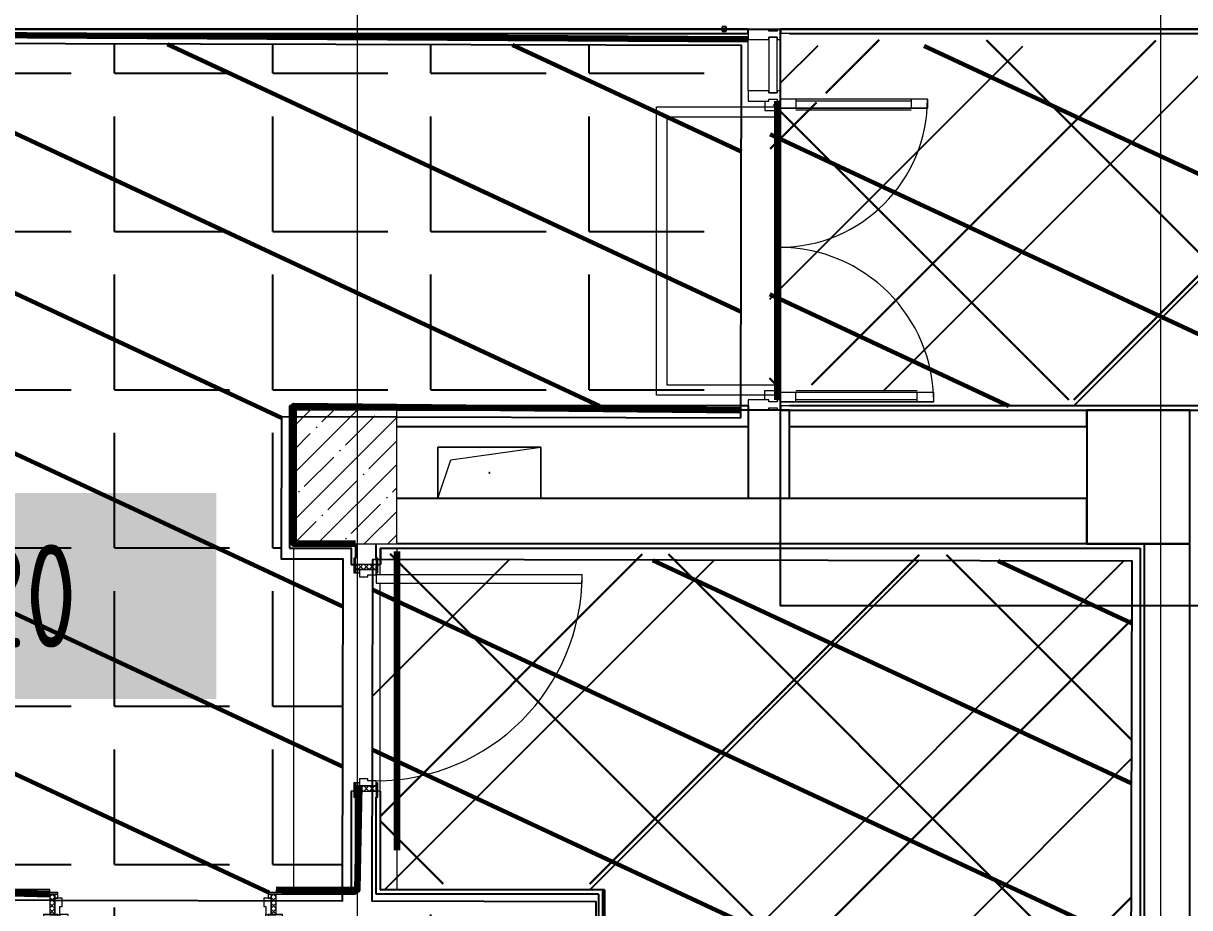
# Model space of a CAD drawing. Header units: millimetres. Extents: x -164500 to 426394, y -23753 to 102118.
# Drawn here: x 79102 to 84765, y 8998 to 13292 of the extents above; entities that cross this region are included whole.
import ezdxf

# ---------------------------------------------------------------- set-up
doc = ezdxf.new("R2010")
doc.units = ezdxf.units.MM
for name, color, linetype, lineweight in [('0) шлифовка', 5, 'Continuous', 60), ('284 стык. профилей', 1, 'Continuous', 120), ('384 ПК-3', 30, 'Continuous', 120), ('5.2) Л-1 Линолеум', 100, 'Continuous', 30), ('A-DETL-GENF', 7, 'Continuous', 9), ('A-DOOR-2', 7, 'Continuous', 5), ('A-DOOR-FRAM-2', 7, 'Continuous', 5), ('A-FLOR', 7, 'Continuous', 9), ('A-GENM', 7, 'Continuous', 9), ('A-GLAZ-CURT-1', 7, 'Continuous', 5), ('A-GLAZ-CURT-2', 7, 'Continuous', 20), ('A-GLAZ-CWMG', 7, 'Continuous', 9), ('A-GLAZ-CWMG-1', 7, 'Continuous', 20), ('S-COLS-1', 7, 'Continuous', 5), ('Оси', 7, 'Continuous', 9)]:
    doc.layers.add(name, color=color, linetype=linetype, lineweight=lineweight)
for name, color, linetype in [('1.1.1) Плитка КР1 Остаток', 52, 'Continuous'), ('2) защита вин плитк', 6, 'Continuous'), ('3.2.1) Нал-ой пол 4 вып', 3, 'Continuous'), ('3.2.2) Нал-ой пол 4 вып', 3, 'Continuous')]:
    doc.layers.add(name, color=color, linetype=linetype)
doc.layers.add('A-DOOR-1', color=7, linetype='Continuous', lineweight=5, true_color=0xc0c0c0)
doc.layers.add('A-DOOR-FRAM-1', color=7, linetype='Continuous', lineweight=5, true_color=0xc0c0c0)
doc.styles.add('СПДС', font='ГОСТ тип А.ttf', dxfattribs={"width": 0.9})
pattern_1 = [(135, (1751.41, 114.685), (-14.14214, -14.14214), []), (225, (1751.41, 114.685), (14.14214, -14.14214), [])]
pattern_2 = [(45, (-371.384, 114.685), (-14.1421, 14.1421), []), (135, (-371.384, 114.685), (-14.1421, -14.1421), [])]
pattern_3 = [(0, (205553.1, 26879), (0, 768.35), [558.8, -209.55]), (90, (205553.1, 26879), (-768.35, 5e-14), [558.8, -209.55])]

# ---------------------------------------------------------------- blocks, each defined once
blk = doc.blocks.new('Системная панель - Стекло - 40мм-22736316-Объем проектирования 1 этажа')
at = {"layer": 'A-GLAZ-CURT-1'}
h = blk.add_hatch(dxfattribs=at)
h.set_pattern_fill('FP_87', color=256, style=0, pattern_type=2)
h.set_pattern_definition([(135, (13025, -82897), (-565.6854, -565.6854), [400, -1200]), (135, (13225, -83297), (-565.6854, -565.6854), [1200, -400]), (135, (13425, -82497), (-565.6854, -565.6854), [400, -1200])])
h.paths.add_polyline_path([(135, 0), (-135, 0), (-135, -40), (135, -40)])
at = {"layer": 'A-GLAZ-CURT-2'}
for p, q in [((135, 0), (-135, 0)), ((-135, 0), (-135, -40)), ((135, -40), (135, 0)), ((-135, -40), (135, -40))]:
    blk.add_line(p, q, dxfattribs=at)
blk = doc.blocks.new('Прямоугольный импост - Импост структурный с накладкой - 160мм Темный-32274872-Объем проектирования 1 этажа')
at = {"layer": 'A-GLAZ-CWMG'}
for p, q in [((82557, 13100), (82557, 13350)), ((82714, 13100), (82714, 13350))]:
    blk.add_line(p, q, dxfattribs=at)
blk = doc.blocks.new('Прямоугольный импост - Импост структурный с накладкой - 160мм Темный-30755840-Объем проектирования 1 этажа')
at = {"layer": 'A-GLAZ-CWMG-1'}
for p, q in [((-50, 40), (-50, 140)), ((-50, 140), (0, 140)), ((0, 140), (0, 40)), ((-40, 40), (-50, 40)), ((-50, -17), (-50, 0)), ((-50, 0), (-40, 0)), ((-40, 0), (-40, 40)), ((-10, 40), (-10, 0)), ((0, 40), (-10, 40)), ((-10, 0), (0, 0)), ((0, 0), (0, -17)), ((0, -17), (-50, -17))]:
    blk.add_line(p, q, dxfattribs=at)
blk = doc.blocks.new('Дверь_Витражная_остекление_ - ДВН_CОШ в витраже В-7-32274869-Объем проектирования 1 этажа')
at = {"layer": 'A-DETL-GENF'}
for p, q in [((735, 760), (690, 760)), ((690, 760), (690, 14.3)), ((735, 760), (690, 760)), ((690, 760), (690, 14.3)), ((735, 760), (735, 17)), ((735, 17), (735, 760)), ((-735, 730), (-690, 730)), ((-735, 730), (-735, 17)), ((-690, 730), (-735, 730)), ((-735, 730), (-735, 17)), ((-690, 730), (-690, 14.3)), ((-690, 14.3), (-690, 730)), ((681, 680), (681, 90)), ((735, 680), (690, 680)), ((725, 680), (725, 90)), ((-735, 650), (-690, 650)), ((-725, 650), (-725, 90)), ((-681, 650), (-681, 90)), ((-735, 90), (-690, 90)), ((735, 90), (690, 90)), ((-697, 10), (-725, 10)), ((-725, 10), (-697, 10)), ((-697, 10), (-725, 10)), ((-690, 10), (-697, 10)), ((-697, 10), (-690, 10)), ((-680, 10), (-697, 10)), ((-690, 14.3), (-690, 10)), ((-690, 10), (-690, 14.3)), ((-680, -60), (-680, 10)), ((680, -60), (680, 10)), ((680, 10), (702.2, 10)), ((690, 14.3), (690, 10)), ((690, 14.3), (690, 10)), ((690, 10), (702.2, 10)), ((690, 10), (702.2, 10)), ((702.2, 10), (725, 10)), ((702.2, 10), (725, 10)), ((702.2, 10), (725, 10)), ((-725, -60), (-697.4, -60)), ((-697.4, -60), (-680, -60)), ((702.6, -60), (680, -60)), ((725, -60), (702.6, -60))]:
    blk.add_line(p, q, dxfattribs=at)
at = {"layer": 'A-DOOR-1'}
for p, q in [((735, 760), (735, 17)), ((-735, 730), (-735, 17))]:
    blk.add_line(p, q, dxfattribs=at)
for centre, radius, start, end in [((735, 10), 750, 90, 180), ((-735, 10), 720, 360, 90)]:
    blk.add_arc(centre, radius, start, end, dxfattribs=at)
blk = doc.blocks.new('Прямоугольный импост - Импост структурный с накладкой - 160мм Темный-30755836-Объем проектирования 1 этажа')
at = {"layer": 'A-GLAZ-CWMG-1'}
for p, q in [((-25, 40), (-25, 140)), ((-25, 140), (25, 140)), ((25, 140), (25, 40)), ((-15, 40), (-25, 40)), ((-25, -17), (-25, 0)), ((-25, 0), (-15, 0)), ((-15, 0), (-15, 40)), ((15, 40), (15, 0)), ((25, 40), (15, 40)), ((15, 0), (25, 0)), ((25, 0), (25, -17)), ((25, -17), (-25, -17))]:
    blk.add_line(p, q, dxfattribs=at)
blk = doc.blocks.new('Прямоугольный импост - Импост структурный с накладкой - 160мм Темный-30755843-Объем проектирования 1 этажа')
at = {"layer": 'A-GLAZ-CWMG-1'}
for p, q in [((0, 140), (-50, 140)), ((-50, 140), (-50, 40)), ((0, 40), (0, 140)), ((-50, 40), (-40, 40)), ((-40, 0), (-50, 0)), ((-50, 0), (-50, -17)), ((-40, 40), (-40, 0)), ((-10, 0), (-10, 40)), ((-10, 40), (0, 40)), ((0, 0), (-10, 0)), ((0, -17), (0, 0)), ((-50, -17), (0, -17))]:
    blk.add_line(p, q, dxfattribs=at)
blk = doc.blocks.new('110_Дверь_СКБ_1Ст_Внутренняя1 - Д-4 _л_ 1100x2100h_су мгн-33293497-Объем проектирования 1 этажа')
at = {"layer": 'A-DOOR-2'}
h = blk.add_hatch(dxfattribs=at)
h.set_pattern_fill('FP_44', color=256, style=0, pattern_type=2)
h.set_pattern_definition(pattern_1)
h.paths.add_polyline_path([(537.5, 50), (537.5, -50), (562.5, -50), (562.5, 50)])
at = {"layer": 'A-DOOR-FRAM-2'}
h = blk.add_hatch(dxfattribs=at)
h.set_pattern_fill('FP_45', color=256, style=0, pattern_type=2)
h.set_pattern_definition(pattern_2)
h.paths.add_polyline_path([(-537.5, 50), (-537.5, -50), (-512.5, -50), (-512.5, 50)])
at = {"layer": 'A-DOOR-1'}
for p, q in [((512.5, 1050), (472.5, 1050)), ((472.5, 1050), (472.5, 50)), ((512.5, 50), (512.5, 1050)), ((472.5, 50), (512.5, 50))]:
    blk.add_line(p, q, dxfattribs=at)
blk.add_arc((512.5, 50), 1000, 90, 180, dxfattribs=at)
at = {"layer": 'A-DOOR-FRAM-1'}
for p, q in [((-497.5, 58), (-567.5, 58)), ((-567.5, 58), (-567.5, 50)), ((-497.5, 50), (-497.5, 58)), ((592.5, 58), (522.5, 58)), ((522.5, 58), (522.5, 50)), ((592.5, 50), (592.5, 58)), ((-567.5, 50), (-497.5, 50)), ((-512.5, 50), (-537.5, 50)), ((-537.5, 50), (-537.5, -50)), ((-487.5, 50), (-512.5, 50)), ((-512.5, 50), (-512.5, -30)), ((-512.5, -50), (-512.5, 50)), ((-497.5, 50), (-512.5, 50)), ((-512.5, 50), (-512.5, 49)), ((-512.5, 49), (-497.5, 49)), ((-497.5, 49), (-497.5, 50)), ((-487.5, 10), (-487.5, 50)), ((-477.5, 10), (-487.5, 10)), ((-477.5, -30), (-477.5, 10)), ((512.5, 10), (502.5, 10)), ((502.5, 10), (502.5, -30)), ((512.5, 50), (512.5, 10)), ((537.5, 50), (512.5, 50)), ((537.5, 50), (522.5, 50)), ((522.5, 50), (522.5, 49)), ((522.5, 50), (592.5, 50)), ((522.5, 49), (537.5, 49)), ((537.5, -30), (537.5, 50)), ((562.5, 50), (537.5, 50)), ((537.5, 50), (537.5, -50)), ((537.5, 49), (537.5, 50)), ((562.5, -50), (562.5, 50)), ((-497.5, -50), (-567.5, -50)), ((-567.5, -50), (-567.5, -58)), ((-537.5, -50), (-512.5, -50)), ((-512.5, -30), (-477.5, -30)), ((-497.5, -30), (-512.5, -30)), ((-512.5, -30), (-512.5, -50)), ((-512.5, -50), (-497.5, -50)), ((-497.5, -50), (-497.5, -30)), ((-497.5, -58), (-497.5, -50)), ((502.5, -30), (537.5, -30)), ((537.5, -30), (522.5, -30)), ((522.5, -30), (522.5, -50)), ((522.5, -50), (537.5, -50)), ((592.5, -50), (522.5, -50)), ((522.5, -50), (522.5, -58)), ((537.5, -50), (537.5, -30)), ((537.5, -50), (562.5, -50)), ((592.5, -58), (592.5, -50)), ((-567.5, -58), (-497.5, -58)), ((522.5, -58), (592.5, -58))]:
    blk.add_line(p, q, dxfattribs=at)
blk = doc.blocks.new('110_Дверь_СКБ_1Ст_Внутренняя1 - Д-4 _п_ 1100x2100h_су мгн 2-V104-Объем проектирования 1 этажа')
at = {"layer": 'A-DOOR-2'}
h = blk.add_hatch(dxfattribs=at)
h.set_pattern_fill('FP_44', color=256, style=0, pattern_type=2)
h.set_pattern_definition(pattern_1)
h.paths.add_polyline_path([(562.5, 50), (537.5, 50), (537.5, -50), (562.5, -50)])
at = {"layer": 'A-DOOR-FRAM-2'}
h = blk.add_hatch(dxfattribs=at)
h.set_pattern_fill('FP_45', color=256, style=0, pattern_type=2)
h.set_pattern_definition(pattern_2)
h.paths.add_polyline_path([(-512.5, -50), (-512.5, 50), (-537.5, 50), (-537.5, -50)])
at = {"layer": 'A-DOOR-1'}
for p, q in [((-487.5, 1050), (-487.5, 50)), ((-447.5, 1050), (-487.5, 1050)), ((-447.5, 50), (-447.5, 1050)), ((-487.5, 50), (-447.5, 50))]:
    blk.add_line(p, q, dxfattribs=at)
blk.add_arc((-487.5, 50), 1000, 360, 90, dxfattribs=at)
at = {"layer": 'A-DOOR-FRAM-1'}
for p, q in [((-497.5, 58), (-567.5, 58)), ((-567.5, 58), (-567.5, 50)), ((-497.5, 50), (-497.5, 58)), ((592.5, 58), (522.5, 58)), ((522.5, 58), (522.5, 50)), ((592.5, 50), (592.5, 58)), ((-567.5, 50), (-497.5, 50)), ((-512.5, 50), (-537.5, 50)), ((-537.5, 50), (-537.5, -50)), ((-487.5, 50), (-512.5, 50)), ((-512.5, 50), (-512.5, -30)), ((-512.5, -50), (-512.5, 50)), ((-497.5, 50), (-512.5, 50)), ((-512.5, 50), (-512.5, 49)), ((-512.5, 49), (-497.5, 49)), ((-497.5, 49), (-497.5, 50)), ((-487.5, 10), (-487.5, 50)), ((-477.5, 10), (-487.5, 10)), ((-477.5, -30), (-477.5, 10)), ((512.5, 10), (502.5, 10)), ((502.5, 10), (502.5, -30)), ((512.5, 50), (512.5, 10)), ((537.5, 50), (512.5, 50)), ((537.5, 50), (522.5, 50)), ((522.5, 50), (522.5, 49)), ((522.5, 50), (592.5, 50)), ((522.5, 49), (537.5, 49)), ((537.5, -30), (537.5, 50)), ((562.5, 50), (537.5, 50)), ((537.5, 50), (537.5, -50)), ((537.5, 49), (537.5, 50)), ((562.5, -50), (562.5, 50)), ((-497.5, -50), (-567.5, -50)), ((-567.5, -50), (-567.5, -58)), ((-537.5, -50), (-512.5, -50)), ((-512.5, -30), (-477.5, -30)), ((-497.5, -30), (-512.5, -30)), ((-512.5, -30), (-512.5, -50)), ((-512.5, -50), (-497.5, -50)), ((-497.5, -50), (-497.5, -30)), ((-497.5, -58), (-497.5, -50)), ((502.5, -30), (537.5, -30)), ((537.5, -30), (522.5, -30)), ((522.5, -30), (522.5, -50)), ((522.5, -50), (537.5, -50)), ((592.5, -50), (522.5, -50)), ((522.5, -50), (522.5, -58)), ((537.5, -50), (537.5, -30)), ((537.5, -50), (562.5, -50)), ((592.5, -58), (592.5, -50)), ((-567.5, -58), (-497.5, -58)), ((522.5, -58), (592.5, -58))]:
    blk.add_line(p, q, dxfattribs=at)
blk = doc.blocks.new('BSC_Колонна _Прямоугольная - 650х500-V184-Объем проектирования 1 этажа')
at = {"layer": 'S-COLS-1'}
h = blk.add_hatch(dxfattribs=at)
h.set_pattern_fill('FP_173', color=256, style=0, pattern_type=2)
h.set_pattern_definition([(135, (11225, -80600), (-114.04925, -114.04925), []), (135, (11225, -80485.95), (-114.04925, -114.04925), [201.612, -40.322, 6.706, -33.617])])
h.paths.add_polyline_path([(325, 250), (-325, 250), (-325, -250), (325, -250), (325, 170)])
for p, q in [((325, 250), (-325, 250)), ((-325, 250), (-325, -250)), ((325, -250), (325, 250)), ((-325, -250), (325, -250))]:
    blk.add_line(p, q, dxfattribs=at)
blk = doc.blocks.new('GM_Отверстие прямоугольное _в плите_ - Отверстие-V204-Объем проектирования 1 этажа')
at = {"layer": 'A-GENM'}
for p, q in [((-250, -125), (-250, 125)), ((-250, 125), (250, 125)), ((250, 125), (-250, 125)), ((-250, 125), (-250, -125)), ((-187.5, 62.5), (250, 125)), ((250, 125), (250, -125)), ((250, -125), (250, 125)), ((-250, -125), (-187.5, 62.5))]:
    blk.add_line(p, q, dxfattribs=at)
for start, end in [(360, 180), (180, 360)]:
    blk.add_arc((0, 0), 2.5, start, end, dxfattribs=at)

msp = doc.modelspace()

# ---------------------------------------------------------------- hatches: boundary and pattern name
at = {"layer": '0) шлифовка', "true_color": 0x2776bb}
h = msp.add_hatch(dxfattribs=at)
h.set_pattern_fill('ANSI31', color=152, scale=222, angle=110)
h.set_pattern_definition([(155, (205553.1, 26879), (-297.8825, -638.811), [])])
h.paths.add_polyline_path([(82589.155, 13184.638), (77365.512, 13196.9), (77365.512, 13105.055), (77364.512, 13105.055), (77352.512, 13105.055), (77352.512, 13065.055), (77344.512, 13055.055), (77332.646, 13055.055), (77330.651, 12205.055), (77344.512, 12205.055), (77344.512, 12195.055), (77352.512, 12195.055), (77352.512, 12125.055), (77344.512, 12125.055), (77344.512, 10913.938), (77327.62, 10913.938), (77327.463, 10846.983), (76065.702, 10849.945), (76065.702, 10742.938), (76026.905, 10742.938), (76026.804, 10700.036), (75764.702, 10700.651), (75764.702, 10693.938), (75724.702, 10693.938), (75724.702, 10643.938), (75724.702, 10633.938), (75624.702, 10633.938), (75624.702, 10643.938), (75584.702, 10643.938), (75584.702, 10633.938), (75567.702, 10633.938), (75567.702, 10653.938), (75546.195, 10653.938), (75543.108, 9338.938), (75564.702, 9338.938), (75564.702, 9293.938), (75543.002, 9293.938), (75542.767, 9193.938), (75764.702, 9193.938), (75764.702, 9063.938), (76014.702, 9063.938), (76014.702, 9071.938), (76084.702, 9071.938), (76084.702, 9063.938), (76084.702, 9043.938), (76104.702, 9043.938), (76104.702, 9041.848), (76934.702, 9039.9), (76934.702, 9043.938), (76954.702, 9043.938), (76954.702, 9063.938), (76954.702, 9071.938), (77024.702, 9071.938), (77024.702, 9063.938), (77792.702, 9063.938), (77792.702, 9071.938), (77862.702, 9071.938), (77862.702, 9063.938), (77862.702, 9043.938), (77882.702, 9043.938), (77882.702, 9037.675), (78862.702, 9035.374), (78862.702, 9043.938), (78882.702, 9043.938), (78882.702, 9063.938), (78882.702, 9071.938), (78952.702, 9071.938), (78952.702, 9063.938), (79199.702, 9063.938), (79199.702, 9071.938), (79269.702, 9071.938), (79269.702, 9063.938), (79269.702, 9043.938), (79289.702, 9043.938), (79289.702, 9034.372), (80269.702, 9032.071), (80269.702, 9043.938), (80289.702, 9043.938), (80289.702, 9063.938), (80289.702, 9071.938), (80359.702, 9071.938), (80359.702, 9063.938), (80651.476, 9063.938), (80655.291, 10689.171), (80355.292, 10689.875), (80356.917, 11381.873), (80393.702, 11381.787), (80393.702, 11434.938), (82585.047, 11434.938)])
h.paths.add_polyline_path([(75724.702, 9253.938), (75724.702, 9203.938), (75624.702, 9203.938), (75624.702, 9213.938), (75584.702, 9213.938), (75584.702, 9203.938), (75567.702, 9203.938), (75567.702, 9253.938), (75584.702, 9253.938), (75584.702, 9243.938), (75624.702, 9243.938), (75624.702, 9253.938)], flags=16)
h = msp.add_hatch(dxfattribs=at)
h.set_pattern_fill('ANSI31', color=152, scale=222, angle=110)
h.paths.add_polyline_path([(98511.111, 13147.263), (82778.702, 13184.193), (82778.702, 12963.938), (82778.702, 12923.938), (83491.702, 12923.938), (83491.702, 12878.938), (82775.996, 12878.938), (82771.702, 12878.36), (82771.702, 12868.938), (82728.414, 12868.938), (82725.221, 11508.938), (82771.702, 11508.938), (82846.702, 11507.938), (83441.702, 11507.938), (83521.702, 11498.938), (83521.702, 11434.938), (84781.702, 11434.938), (84781.702, 11444.938), (84801.702, 11444.938), (85055.702, 11434.938), (85055.702, 10484.938), (85474.702, 10484.938), (85474.702, 10463.938), (85524.702, 10463.938), (85524.702, 10363.938), (85514.702, 10323.938), (85524.702, 10323.938), (85524.702, 10306.938), (85564.702, 10306.938), (85564.702, 10303.938), (85609.702, 10303.938), (85609.702, 10258.54), (85658.804, 10258.424), (87584.702, 10253.904), (87584.702, 10303.938), (87583.202, 10306.938), (87574.702, 10306.938), (87574.702, 10323.938), (87584.702, 10363.938), (87574.702, 10363.938), (87574.702, 10463.938), (87624.702, 10463.938), (89374.702, 10463.938), (89423.702, 10463.938), (89423.702, 10483.935), (89423.702, 10484.935), (90049.702, 10484.935), (90073.935, 10463.938), (90099.702, 10463.938), (90099.702, 10413.938), (90109.702, 10413.938), (90109.702, 10408.974), (91389.702, 10405.969), (91389.702, 10413.938), (91399.702, 10463.938), (91434.702, 10463.938), (91434.702, 10471.938), (91449.702, 10471.938), (91449.702, 10484.935), (92574.702, 10484.935), (92614.702, 10471.938), (92614.702, 10403.093), (93484.702, 10401.051), (93484.702, 10463.938), (93484.702, 10471.938), (93524.702, 10471.938), (93524.702, 10484.935), (97423.858, 10484.935), (97425.33, 11111.806), (97462.702, 11111.718), (97462.702, 11204.938), (98506.551, 11204.938)])
h = msp.add_hatch(dxfattribs=at)
h.set_pattern_fill('ANSI31', color=152, scale=222, angle=110)
h.paths.add_polyline_path([(84485.281, 10680.18), (80835.702, 10688.747), (80835.702, 10663.938), (80819.452, 10613.938), (80797.115, 10613.938), (80794.768, 9613.938), (80822.702, 9613.938), (80822.702, 9563.938), (80835.702, 9563.938), (80835.702, 9084.938), (81923.702, 9084.938), (81923.702, 8584.358), (82094.702, 8584.358), (82094.702, 8284.358), (81923.702, 8284.358), (81923.702, 7884.938), (81915.702, 3654.938), (84188.789, 3654.938), (84189.3, 3872.856), (84243.702, 3872.729), (84243.702, 3934.938), (84469.447, 3934.938)])
at = {"layer": '1.1.1) Плитка КР1 Остаток'}
h = msp.add_hatch(dxfattribs=at)
h.set_pattern_fill('ANGLE', color=256, scale=110)
h.set_pattern_definition(pattern_3)
h.paths.add_polyline_path([(82589.155, 13184.638), (77365.512, 13196.9), (77365.512, 13105.055), (77364.512, 13105.055), (77352.512, 13105.055), (77352.512, 13065.055), (77344.512, 13055.055), (77332.646, 13055.055), (77330.651, 12205.055), (77344.512, 12205.055), (77344.512, 12195.055), (77352.512, 12195.055), (77352.512, 12125.055), (77344.512, 12125.055), (77344.512, 10913.938), (77327.62, 10913.938), (77327.463, 10846.983), (76065.702, 10849.945), (76065.702, 10742.938), (76026.905, 10742.938), (76026.804, 10700.036), (75764.702, 10700.651), (75764.702, 10693.938), (75724.702, 10693.938), (75724.702, 10643.938), (75724.702, 10633.938), (75624.702, 10633.938), (75624.702, 10643.938), (75584.702, 10643.938), (75584.702, 10633.938), (75567.702, 10633.938), (75567.702, 10653.938), (75546.195, 10653.938), (75543.108, 9338.938), (75564.702, 9338.938), (75564.702, 9293.938), (75543.002, 9293.938), (75542.767, 9193.938), (75764.702, 9193.938), (75764.702, 9063.938), (76014.702, 9063.938), (76014.702, 9071.938), (76084.702, 9071.938), (76084.702, 9063.938), (76084.702, 9043.938), (76104.702, 9043.938), (76104.702, 9041.848), (76934.702, 9039.9), (76934.702, 9043.938), (76954.702, 9043.938), (76954.702, 9063.938), (76954.702, 9071.938), (77024.702, 9071.938), (77024.702, 9063.938), (77792.702, 9063.938), (77792.702, 9071.938), (77862.702, 9071.938), (77862.702, 9063.938), (77862.702, 9043.938), (77882.702, 9043.938), (77882.702, 9037.675), (78862.702, 9035.374), (78862.702, 9043.938), (78882.702, 9043.938), (78882.702, 9063.938), (78882.702, 9071.938), (78952.702, 9071.938), (78952.702, 9063.938), (79199.702, 9063.938), (79199.702, 9071.938), (79269.702, 9071.938), (79269.702, 9063.938), (79269.702, 9043.938), (79289.702, 9043.938), (79289.702, 9034.372), (80269.702, 9032.071), (80269.702, 9043.938), (80289.702, 9043.938), (80289.702, 9063.938), (80289.702, 9071.938), (80359.702, 9071.938), (80359.702, 9063.938), (80651.476, 9063.938), (80655.291, 10689.171), (80355.292, 10689.875), (80356.917, 11381.873), (80393.702, 11381.787), (80393.702, 11434.938), (82585.047, 11434.938)])
h.paths.add_polyline_path([(75724.702, 9253.938), (75724.702, 9203.938), (75624.702, 9203.938), (75624.702, 9213.938), (75584.702, 9213.938), (75584.702, 9203.938), (75567.702, 9203.938), (75567.702, 9253.938), (75584.702, 9253.938), (75584.702, 9243.938), (75624.702, 9243.938), (75624.702, 9253.938)], flags=16)
h = msp.add_hatch(dxfattribs=at)
h.set_pattern_fill('ANGLE', color=256, scale=110)
h.set_pattern_definition(pattern_3)
h.paths.add_polyline_path([(81766.702, 8935.938), (80329.702, 8935.938), (80329.702, 8943.938), (81774.702, 8943.938), (81774.702, 4019.438), (81794.702, 4019.438), (81794.702, 8963.938), (80359.702, 8963.938), (80359.702, 8955.938), (80289.702, 8955.938), (80279.702, 8963.938), (80279.702, 9003.938), (80269.702, 9003.938), (80269.702, 9032.071), (79289.702, 9034.372), (79289.702, 9003.938), (79279.702, 9003.938), (79279.702, 8963.938), (79269.702, 8963.938), (79269.702, 8955.938), (79229.702, 8955.938), (79229.702, 8943.938), (79229.702, 8935.938), (79193.177, 8935.938), (79193.177, 3661.938), (80386.702, 3661.938), (80386.702, 4021.938), (81766.702, 4021.938)])
at = {"layer": '2) защита вин плитк'}
h = msp.add_hatch(dxfattribs=at)
h.set_pattern_fill('ANSI31', color=256, scale=222)
h.paths.add_polyline_path([(98511.111, 13147.263), (82778.702, 13184.193), (82778.702, 12963.938), (82778.702, 12923.938), (83491.702, 12923.938), (83491.702, 12878.938), (82775.996, 12878.938), (82771.702, 12878.36), (82771.702, 12868.938), (82728.414, 12868.938), (82725.221, 11508.938), (82771.702, 11508.938), (82846.702, 11507.938), (83441.702, 11507.938), (83521.702, 11498.938), (83521.702, 11434.938), (84781.702, 11434.938), (84781.702, 11444.938), (84801.702, 11444.938), (85055.702, 11434.938), (85055.702, 10484.938), (85474.702, 10484.938), (85474.702, 10463.938), (85524.702, 10463.938), (85524.702, 10363.938), (85514.702, 10323.938), (85524.702, 10323.938), (85524.702, 10306.938), (85564.702, 10306.938), (85564.702, 10303.938), (85609.702, 10303.938), (85609.702, 10258.54), (85658.804, 10258.424), (87584.702, 10253.904), (87584.702, 10303.938), (87583.202, 10306.938), (87574.702, 10306.938), (87574.702, 10323.938), (87584.702, 10363.938), (87574.702, 10363.938), (87574.702, 10463.938), (87624.702, 10463.938), (89374.702, 10463.938), (89423.702, 10463.938), (89423.702, 10483.935), (89423.702, 10484.935), (90049.702, 10484.935), (90073.935, 10463.938), (90099.702, 10463.938), (90099.702, 10413.938), (90109.702, 10413.938), (90109.702, 10408.974), (91389.702, 10405.969), (91389.702, 10413.938), (91399.702, 10463.938), (91434.702, 10463.938), (91434.702, 10471.938), (91449.702, 10471.938), (91449.702, 10484.935), (92574.702, 10484.935), (92614.702, 10471.938), (92614.702, 10403.093), (93484.702, 10401.051), (93484.702, 10463.938), (93484.702, 10471.938), (93524.702, 10471.938), (93524.702, 10484.935), (97423.858, 10484.935), (97425.33, 11111.806), (97462.702, 11111.718), (97462.702, 11204.938), (98506.551, 11204.938)])
h = msp.add_hatch(dxfattribs=at)
h.set_pattern_fill('ANSI31', color=256, scale=222)
h.paths.add_polyline_path([(84485.281, 10680.18), (80835.702, 10688.747), (80835.702, 10663.938), (80819.452, 10613.938), (80797.115, 10613.938), (80794.768, 9613.938), (80822.702, 9613.938), (80822.702, 9563.938), (80835.702, 9563.938), (80835.702, 9084.938), (81923.702, 9084.938), (81923.702, 8584.358), (82094.702, 8584.358), (82094.702, 8284.358), (81923.702, 8284.358), (81923.702, 7884.938), (81915.702, 3654.938), (84188.789, 3654.938), (84189.3, 3872.856), (84243.702, 3872.729), (84243.702, 3934.938), (84469.447, 3934.938)])
at = {"layer": '3.2.1) Нал-ой пол 4 вып'}
h = msp.add_hatch(dxfattribs=at)
h.set_pattern_fill('ANSI31', color=256, scale=300)
h.paths.add_polyline_path([(84485.281, 10708.017), (80835.702, 10716.584), (80835.702, 10691.774), (80819.452, 10641.774), (80797.115, 10641.774), (80794.768, 9641.774), (80822.702, 9641.774), (80822.702, 9591.774), (80835.702, 9591.774), (80835.702, 9112.774), (81923.702, 9112.774), (81923.702, 8612.194), (82094.702, 8612.194), (82094.702, 8312.194), (81923.702, 8312.194), (81923.702, 7912.774), (81915.702, 3682.774), (84188.789, 3682.774), (84189.3, 3900.693), (84243.702, 3900.565), (84243.702, 3962.774), (84469.447, 3962.774)])
at = {"layer": '3.2.2) Нал-ой пол 4 вып'}
h = msp.add_hatch(dxfattribs=at)
h.set_pattern_fill('ANSI31', color=256, scale=222)
h.paths.add_polyline_path([(98511.111, 13147.263), (82778.702, 13184.193), (82778.702, 12963.938), (82778.702, 12923.938), (83491.702, 12923.938), (83491.702, 12878.938), (82775.996, 12878.938), (82771.702, 12878.36), (82771.702, 12868.938), (82728.414, 12868.938), (82725.221, 11508.938), (82771.702, 11508.938), (82846.702, 11507.938), (83441.702, 11507.938), (83521.702, 11498.938), (83521.702, 11434.938), (84781.702, 11434.938), (84781.702, 11444.938), (84801.702, 11444.938), (85055.702, 11434.938), (85055.702, 10484.938), (85474.702, 10484.938), (85474.702, 10463.938), (85524.702, 10463.938), (85524.702, 10363.938), (85514.702, 10323.938), (85524.702, 10323.938), (85524.702, 10306.938), (85564.702, 10306.938), (85564.702, 10303.938), (85609.702, 10303.938), (85609.702, 10258.54), (85658.804, 10258.424), (87584.702, 10253.904), (87584.702, 10303.938), (87583.202, 10306.938), (87574.702, 10306.938), (87574.702, 10323.938), (87584.702, 10363.938), (87574.702, 10363.938), (87574.702, 10463.938), (87624.702, 10463.938), (89374.702, 10463.938), (89423.702, 10463.938), (89423.702, 10483.935), (89423.702, 10484.935), (90049.702, 10484.935), (90073.935, 10463.938), (90099.702, 10463.938), (90099.702, 10413.938), (90109.702, 10413.938), (90109.702, 10408.974), (91389.702, 10405.969), (91389.702, 10413.938), (91399.702, 10463.938), (91434.702, 10463.938), (91434.702, 10471.938), (91449.702, 10471.938), (91449.702, 10484.935), (92574.702, 10484.935), (92614.702, 10471.938), (92614.702, 10403.093), (93484.702, 10401.051), (93484.702, 10463.938), (93484.702, 10471.938), (93524.702, 10471.938), (93524.702, 10484.935), (97423.858, 10484.935), (97425.33, 11111.806), (97462.702, 11111.718), (97462.702, 11204.938), (98506.551, 11204.938)])
at = {"layer": '5.2) Л-1 Линолеум'}
h = msp.add_hatch(dxfattribs=at)
h.set_pattern_fill('ANSI37', color=256, scale=300)
h.paths.add_polyline_path([(98511.111, 13175.099), (82778.702, 13212.03), (82778.702, 12991.774), (82778.702, 12951.774), (83491.702, 12951.774), (83491.702, 12906.774), (82775.996, 12906.774), (82771.702, 12906.196), (82771.702, 12896.774), (82728.414, 12896.774), (82725.221, 11536.774), (82771.702, 11536.774), (82846.702, 11535.774), (83441.702, 11535.774), (83521.702, 11526.774), (83521.702, 11462.774), (84781.702, 11462.774), (84781.702, 11472.774), (84801.702, 11472.774), (85055.702, 11462.774), (85055.702, 10512.774), (85474.702, 10512.774), (85474.702, 10491.774), (85524.702, 10491.774), (85524.702, 10391.774), (85514.702, 10351.774), (85524.702, 10351.774), (85524.702, 10334.774), (85564.702, 10334.774), (85564.702, 10331.774), (85609.702, 10331.774), (85609.702, 10286.376), (85658.804, 10286.261), (87584.702, 10281.74), (87584.702, 10331.774), (87583.202, 10334.774), (87574.702, 10334.774), (87574.702, 10351.774), (87584.702, 10391.774), (87574.702, 10391.774), (87574.702, 10491.774), (87624.702, 10491.774), (89374.702, 10491.774), (89423.702, 10491.774), (89423.702, 10511.771), (89423.702, 10512.771), (90049.702, 10512.771), (90073.935, 10491.774), (90099.702, 10491.774), (90099.702, 10441.774), (90109.702, 10441.774), (90109.702, 10436.81), (91389.702, 10433.805), (91389.702, 10441.774), (91399.702, 10491.774), (91434.702, 10491.774), (91434.702, 10499.774), (91449.702, 10499.774), (91449.702, 10512.771), (92574.702, 10512.771), (92614.702, 10499.774), (92614.702, 10430.93), (93484.702, 10428.887), (93484.702, 10491.774), (93484.702, 10499.774), (93524.702, 10499.774), (93524.702, 10512.771), (97423.858, 10512.771), (97425.33, 11139.642), (97462.702, 11139.555), (97462.702, 11232.774), (98506.551, 11232.774)])
h = msp.add_hatch(dxfattribs=at)
h.set_pattern_fill('ANSI37', color=256, scale=300)
h.paths.add_polyline_path([(84485.281, 10708.017), (80835.702, 10716.584), (80835.702, 10691.774), (80819.452, 10641.774), (80797.115, 10641.774), (80794.768, 9641.774), (80822.702, 9641.774), (80822.702, 9591.774), (80835.702, 9591.774), (80835.702, 9112.774), (81923.702, 9112.774), (81923.702, 8612.194), (82094.702, 8612.194), (82094.702, 8312.194), (81923.702, 8312.194), (81923.702, 7912.774), (81915.702, 3682.774), (84188.789, 3682.774), (84189.3, 3900.693), (84243.702, 3900.565), (84243.702, 3962.774), (84469.447, 3962.774)])

# ---------------------------------------------------------------- linework, layer by layer
for p, q in [((73684.702, 13263.938), (85174.702, 13263.938)), ((82621.702, 13263.938), (77344.512, 13263.938)), ((82514.702, 13273.938), (82494.702, 13273.938)), ((82494.702, 13273.938), (82494.702, 13253.938)), ((82494.702, 13253.938), (82514.702, 13253.938)), ((82514.702, 13253.938), (82514.702, 13273.938)), ((82621.702, 13243.938), (82621.702, 13263.938)), ((85174.702, 13263.938), (82778.702, 13263.938)), ((82778.702, 13263.938), (82778.702, 13243.938)), ((77365.512, 13242.938), (82621.702, 13242.938)), ((82621.702, 13242.938), (82621.702, 13243.938)), ((82821.702, 13243.938), (82821.702, 13242.938)), ((82821.702, 13242.938), (85204.702, 13242.938)), ((80393.702, 11434.938), (80393.702, 10742.938)), ((82621.702, 11434.938), (80393.702, 11434.938)), ((82621.702, 11413.938), (80914.702, 11413.938)), ((82621.702, 11433.938), (82621.702, 11434.938)), ((82621.702, 11433.938), (82621.702, 10983.938)), ((82821.702, 11413.938), (82621.702, 11413.938)), ((82778.702, 11433.938), (82778.702, 11413.938)), ((82778.702, 11413.938), (85034.702, 11413.938)), ((85055.702, 11434.938), (82821.702, 11434.938)), ((82821.702, 11434.938), (82821.702, 11433.938)), ((82821.702, 10983.938), (82821.702, 11413.938)), ((84764.702, 11413.938), (84264.702, 11413.938)), ((84264.702, 11413.938), (84264.702, 10763.938)), ((84264.702, 11333.938), (84264.702, 11413.938)), ((84764.702, 10763.938), (84764.702, 11413.938)), ((80914.702, 11333.938), (82621.702, 11333.938)), ((82821.702, 11333.938), (84264.702, 11333.938)), ((84264.702, 10983.938), (80914.702, 10983.938)), ((84264.702, 10763.938), (84264.702, 10983.938)), ((80714.702, 10763.938), (80714.702, 10693.938)), ((80814.702, 10693.938), (80814.702, 10763.938)), ((84764.702, 10763.938), (80914.702, 10763.938)), ((84264.702, 10763.938), (84764.702, 10763.938)), ((84544.702, 3913.938), (84544.702, 10763.938)), ((84764.702, 3913.938), (84764.702, 10763.938)), ((80393.702, 10742.938), (80693.702, 10742.938)), ((80694.702, 10743.938), (80693.702, 10743.938)), ((80693.702, 10742.938), (80693.702, 10663.938)), ((80694.702, 10730.923), (80694.702, 10730.779)), ((80834.702, 10743.938), (80835.702, 10743.938)), ((80835.702, 10743.938), (80835.702, 10663.938)), ((80835.702, 10742.938), (84523.702, 10742.938)), ((84523.702, 10742.938), (84523.702, 3934.938)), ((84524.702, 10743.938), (84524.702, 10742.938)), ((80693.702, 10663.938), (80694.702, 10663.938)), ((80694.702, 10663.938), (80706.702, 10663.938)), ((80822.702, 10663.938), (80834.702, 10663.938)), ((80834.702, 10663.938), (80835.702, 10663.938)), ((80694.702, 9563.938), (80693.702, 9563.938)), ((80693.702, 9563.938), (80693.702, 9084.938)), ((80714.702, 9533.938), (80714.702, 9063.938)), ((80814.702, 9063.938), (80814.702, 9533.938)), ((80835.702, 9563.938), (80834.702, 9563.938)), ((80835.702, 9084.938), (80835.702, 9563.938)), ((79229.702, 9084.938), (78922.702, 9084.938)), ((79199.702, 9063.938), (78952.702, 9063.938)), ((79229.702, 9083.938), (79229.702, 9084.938)), ((80693.702, 9084.938), (80329.702, 9084.938)), ((80329.702, 9084.938), (80329.702, 9083.938)), ((80714.702, 9063.938), (80359.702, 9063.938)), ((80694.702, 9084.938), (80694.702, 9083.938)), ((81894.702, 9063.938), (80814.702, 9063.938)), ((80834.702, 9083.938), (80835.702, 9083.938)), ((81914.702, 9084.938), (80835.702, 9084.938)), ((81894.702, 9063.938), (81894.702, 3613.938)), ((81914.702, 9083.938), (81914.702, 9084.938)), ((81915.702, 7884.938), (81915.702, 9084.938)), ((81923.702, 9084.938), (81915.702, 9084.938)), ((81923.702, 9084.938), (81923.702, 7884.938))]:
    msp.add_line(p, q)
msp.add_lwpolyline([(82778.702, 13263.938), (121274.702, 13263.938), (121274.702, 10463.938), (82778.702, 10463.938)], close=True)
at = {"flags": 128}
for points in [[(82584.91, 11376.643), (82589.155, 13184.638), (77332.979, 13196.977), (77327.463, 10846.983), (76027.156, 10850.035), (76026.804, 10700.036), (75546.305, 10701.164), (75545.947, 10548.655), (75542.411, 9042.168), (75742.911, 9041.698), (75742.913, 9042.698), (80651.399, 9031.175), (80655.291, 10689.171), (80355.292, 10689.875), (80356.917, 11381.873)], [(80797.291, 10688.838), (80793.399, 9030.842), (81881.396, 9028.288), (81878.579, 7828.291), (81870.579, 7828.31), (81860.65, 3598.322), (84188.643, 3592.857), (84189.3, 3872.856), (84469.3, 3872.199), (84485.281, 10680.18)]]:
    msp.add_lwpolyline(points, close=True, dxfattribs=at)
at = {"layer": '284 стык. профилей'}
for points in [[(82761.702, 12913.938), (82761.702, 11463.938)], [(80914.702, 10726.731), (80914.702, 9276.731)]]:
    msp.add_lwpolyline(points, dxfattribs=at)
at = {"layer": '384 ПК-3'}
for points in [[(82621.702, 13213.938), (77365.512, 13242.938), (77365.512, 13080.055)], [(80714.702, 10763.938), (80414.702, 10763.938), (80414.702, 11433.938), (82584.998, 11413.938)], [(80329.702, 9084.938), (80724.702, 9084.938), (80734.702, 9588.938)], [(78922.702, 9071.938), (79229.702, 9063.938)]]:
    msp.add_lwpolyline(points, dxfattribs=at)
at = {"layer": 'A-FLOR'}
for p, q in [((77364.512, 13243.938), (82621.702, 13243.938)), ((82778.702, 13243.938), (85215.745, 13243.938)), ((82778.702, 13213.938), (82778.702, 12923.938)), ((82778.702, 11463.938), (82778.702, 12913.938)), ((82175.996, 12886.319), (82775.996, 12886.319)), ((82175.996, 11486.319), (82175.996, 12886.319)), ((82775.996, 12886.319), (82775.996, 12836.319)), ((82775.996, 12836.319), (82225.996, 12836.319)), ((82225.996, 12836.319), (82225.996, 11536.319)), ((82225.996, 11536.319), (82775.996, 11536.319)), ((82775.996, 11536.319), (82775.996, 11486.319)), ((82775.996, 11486.319), (82175.996, 11486.319)), ((82621.702, 11433.938), (80394.702, 11433.938)), ((80394.702, 11433.938), (80394.702, 10743.938)), ((84781.702, 11433.938), (82778.702, 11433.938)), ((80394.702, 10743.938), (80693.702, 10743.938)), ((80414.702, 9083.938), (80414.702, 10743.938)), ((80694.702, 10743.938), (80694.702, 10730.923)), ((80694.702, 10730.779), (80694.702, 10663.938)), ((80834.702, 10613.938), (80834.702, 10743.938)), ((80835.702, 10743.938), (84524.702, 10743.938)), ((80914.702, 10743.938), (80914.702, 10613.938)), ((84524.702, 10742.938), (84524.702, 3933.938)), ((80834.702, 9083.938), (80834.702, 10573.938)), ((80914.702, 10573.938), (80914.702, 9083.938)), ((80706.702, 9563.938), (80694.702, 9563.938)), ((80694.702, 9563.938), (80694.702, 9084.938)), ((80834.702, 9563.938), (80822.702, 9563.938)), ((79229.702, 9083.938), (78922.702, 9083.938)), ((79229.702, 9071.938), (79229.702, 9083.938)), ((80694.702, 9083.938), (80329.702, 9083.938)), ((80329.702, 9083.938), (80329.702, 9071.938)), ((81914.702, 9083.938), (80835.702, 9083.938)), ((81914.702, 8584.358), (81914.702, 9083.938))]:
    msp.add_line(p, q, dxfattribs=at)
at = {"layer": 'Оси'}
for points in [[(80724.702, -2042.321), (80724.702, 2957.679), (80724.702, 22254.043), (80724.702, 27254.043)], [(84624.702, -2042.321), (84624.702, 2957.679), (84624.702, 16779.035), (84624.702, 21779.035)]]:
    msp.add_lwpolyline(points, dxfattribs=at)

# ---------------------------------------------------------------- block references
for name, p, rotation in [('Прямоугольный импост - Импост структурный с накладкой - 160мм Темный-30755843-Объем проектирования 1 этажа', (82761.702, 13263.938), 89.99999999999993), ('Системная панель - Стекло - 40мм-22736316-Объем проектирования 1 этажа', (82761.702, 13088.938), 269.9999999999999), ('Дверь_Витражная_остекление_ - ДВН_CОШ в витраже В-7-32274869-Объем проектирования 1 этажа', (82761.702, 12188.938), 269.9999999999999), ('BSC_Колонна _Прямоугольная - 650х500-V184-Объем проектирования 1 этажа', (80664.702, 11088.938), 270.0000000000007), ('110_Дверь_СКБ_1Ст_Внутренняя1 - Д-4 _п_ 1100x2100h_су мгн 2-V104-Объем проектирования 1 этажа', (80764.702, 10126.438), 269.9999999999998), ('110_Дверь_СКБ_1Ст_Внутренняя1 - Д-4 _л_ 1100x2100h_су мгн-33293497-Объем проектирования 1 этажа', (79792.202, 9013.938), 180)]:
    msp.add_blockref(name, p, dxfattribs=dict(rotation=rotation))
for name, p in [('Прямоугольный импост - Импост структурный с накладкой - 160мм Темный-32274872-Объем проектирования 1 этажа', (64.702, -136.062)), ('GM_Отверстие прямоугольное _в плите_ - Отверстие-V204-Объем проектирования 1 этажа', (81364.702, 11108.938))]:
    msp.add_blockref(name, p)
at = {"extrusion": (0, 0, -1), "rotation": 270.0000000000001}
for name, p in [('Прямоугольный импост - Импост структурный с накладкой - 160мм Темный-30755836-Объем проектирования 1 этажа', (-82761.702, 12938.938)), ('Прямоугольный импост - Импост структурный с накладкой - 160мм Темный-30755840-Объем проектирования 1 этажа', (-82761.702, 11413.938))]:
    msp.add_blockref(name, p, dxfattribs=at)

# ---------------------------------------------------------------- texts
at = {"insert": (78576.305, 10761.304), "char_height": 500, "width": 1212.1515, "attachment_point": 1, "style": 'СПДС', "bg_fill": 1, "box_fill_scale": 1.5, "bg_fill_color": 7, "bg_fill_true_color": 16777215, "bg_fill_transparency": 0}
msp.add_mtext('1.20', dxfattribs=at)

doc.saveas('drawing.dxf')
